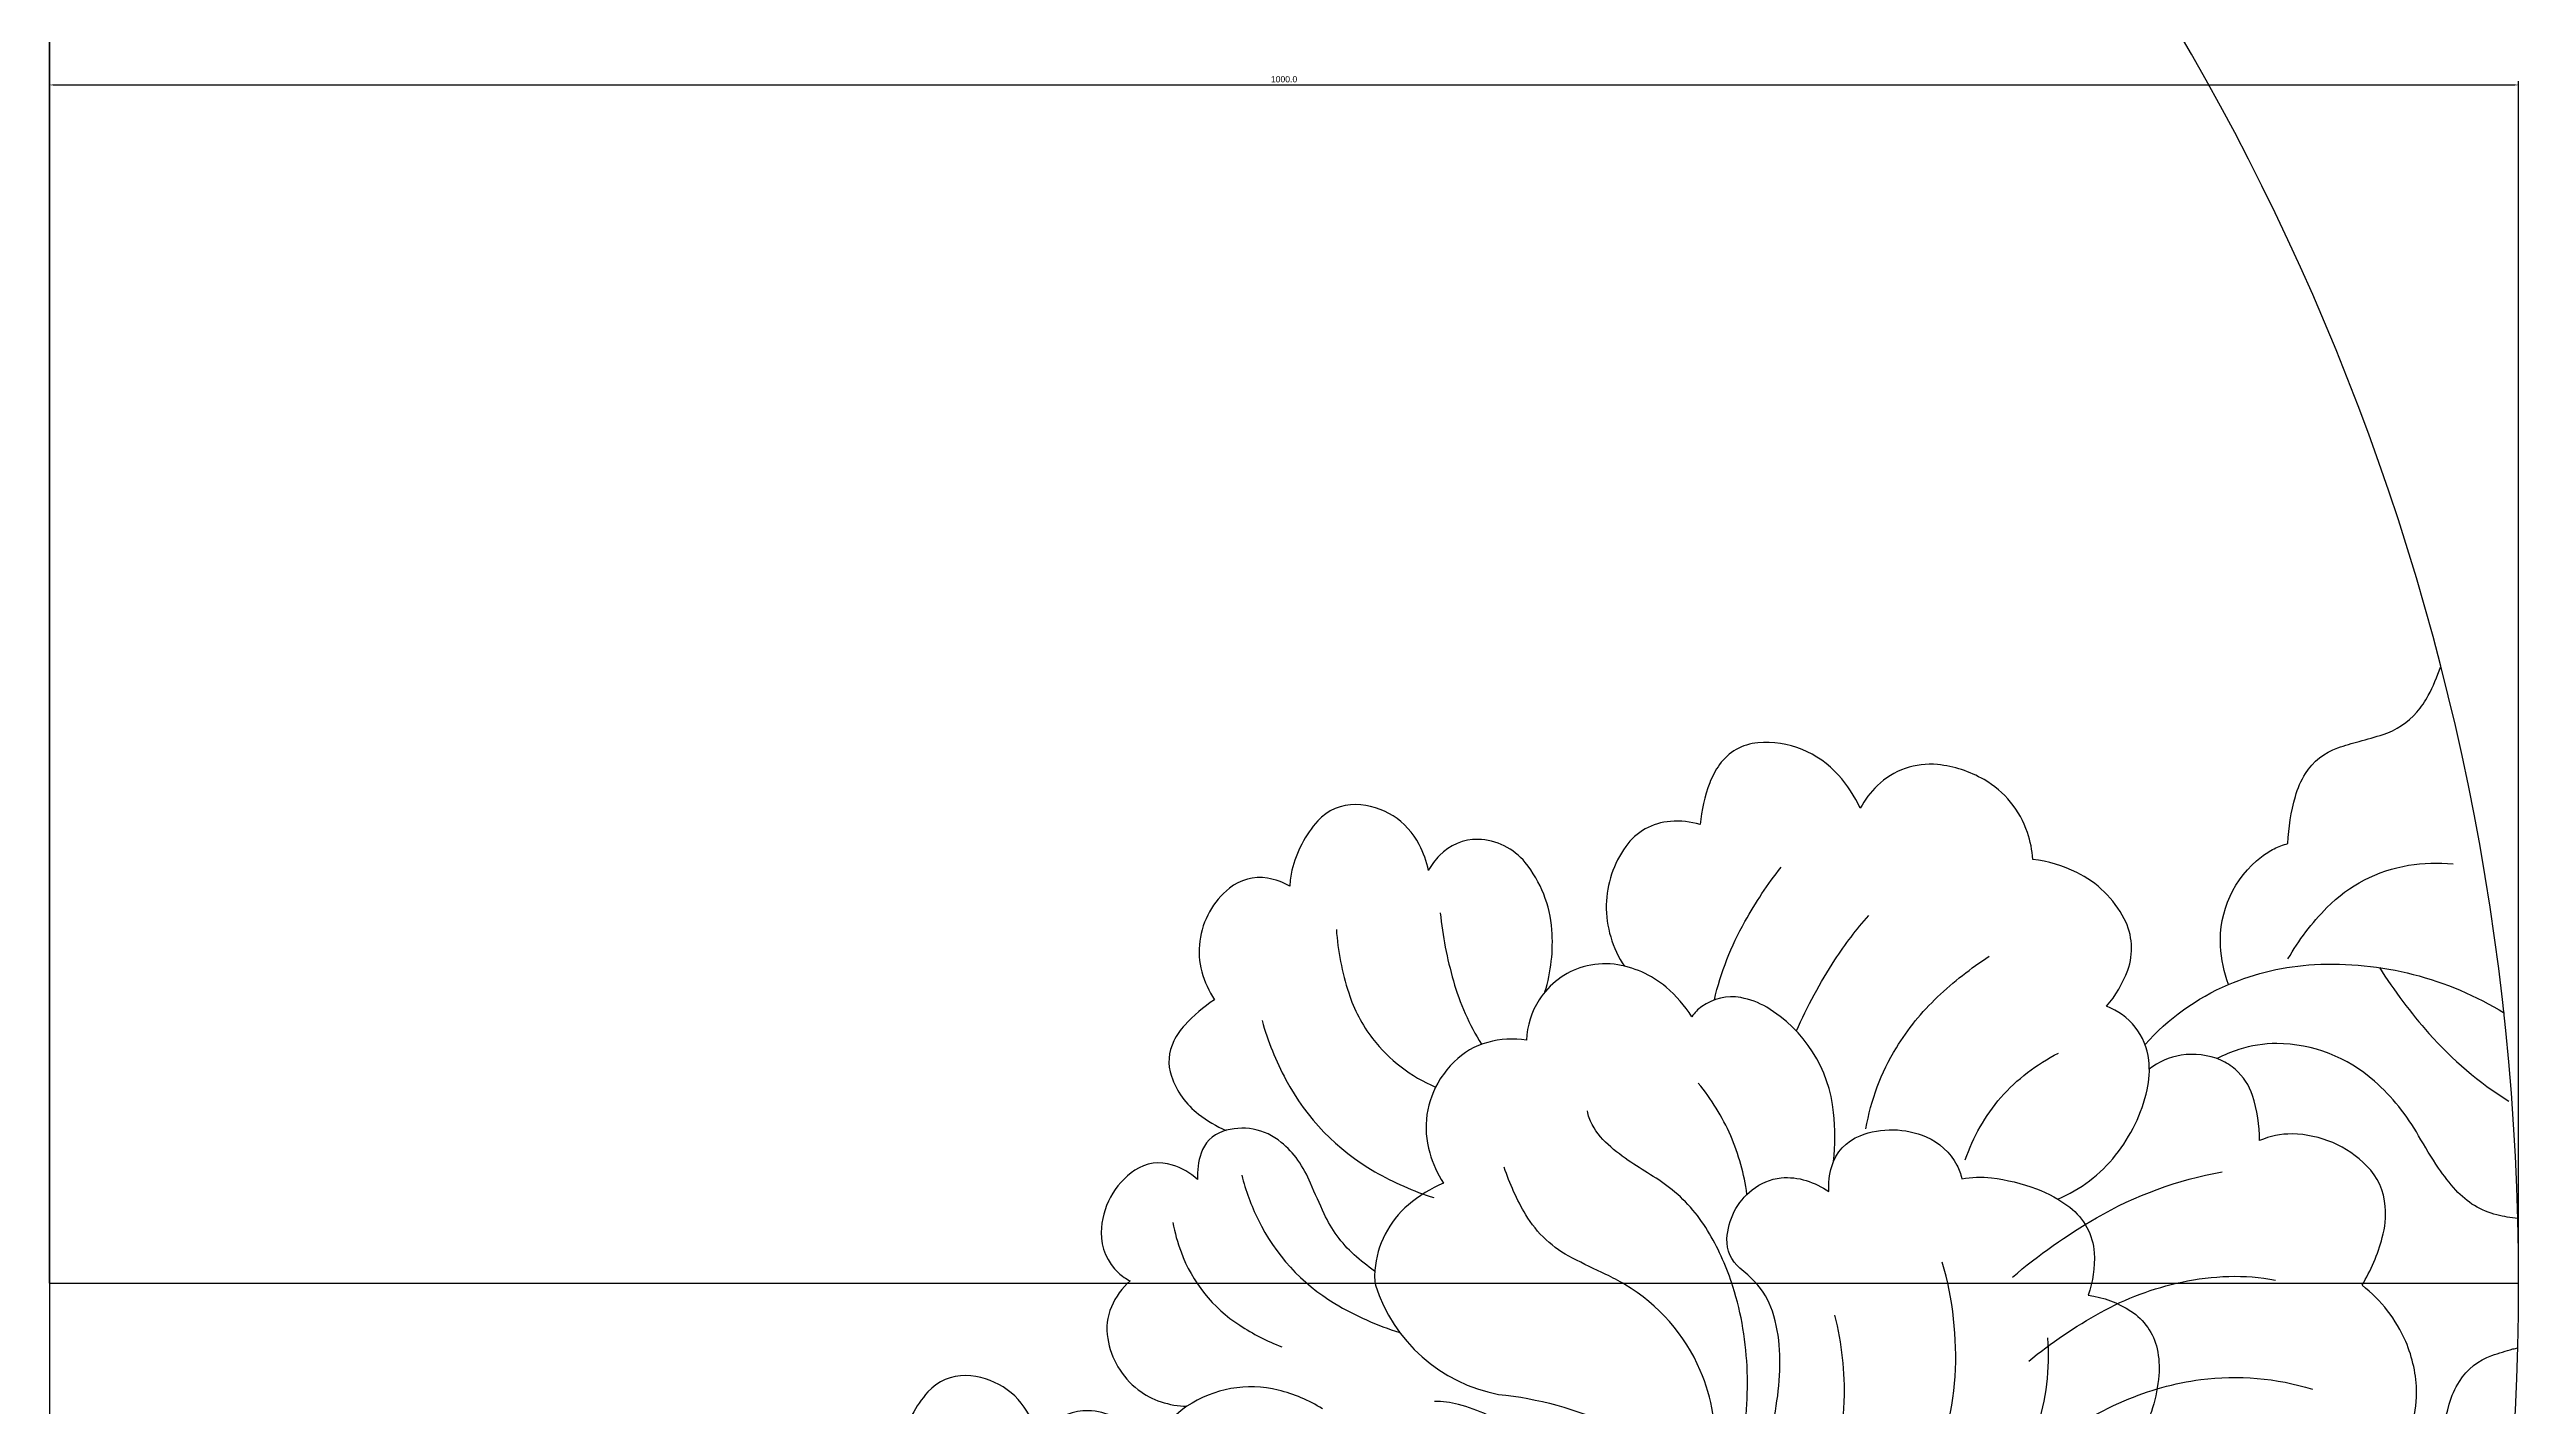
# Model space of a CAD drawing. Header units: millimetres. Extents: x -4199 to 23701, y -2708 to 11766.
# Drawn here: x 22189 to 23189, y 9714 to 10264 of the extents above; entities that cross this region are included whole.
import ezdxf

# ---------------------------------------------------------------- set-up
doc = ezdxf.new("R2010")
doc.units = ezdxf.units.MM
doc.styles.get("Standard").update_dxf_attribs({"font": 'arial.ttf'})
doc.dimstyles.new('STANDARD$0', dxfattribs={"dimtxt": 2.5, "dimasz": 2, "dimexe": 1.5, "dimexo": 1, "dimgap": 1, "dimtad": 1, "dimdec": 1, "dimtxsty": 'Standard', "dimcen": 2.5, "dimclrd": 256, "dimclre": 256, "dimclrt": 256, "dimazin": 3, "dimtfac": 1, "dimtdec": 1, "dimtmove": 0, "dimatfit": 3})

# ---------------------------------------------------------------- blocks, each defined once
blk = doc.blocks.new('*D46')
at = {"lineweight": -2, "transparency": 16777216}
for p, q in [((22189.2, 9765.4), (22189.2, 10251.2)), ((23189.2, 9765.4), (23189.2, 10251.2)), ((22191.2, 10249.7), (23187.2, 10249.7))]:
    blk.add_line(p, q, dxfattribs=at)
at = {"transparency": 16777216}
for points in [[(22191.2, 10250), (22191.2, 10249.4), (22189.2, 10249.7)], [(23187.2, 10250), (23187.2, 10249.4), (23189.2, 10249.7)]]:
    blk.add_solid(points, dxfattribs=at)
at = {"layer": 'Defpoints', "color": 0, "transparency": 16777216}
for p in [(23189.2, 10249.7), (22189.2, 9764.4), (23189.2, 9764.4)]:
    blk.add_point(p, dxfattribs=at)
at = {"transparency": 16777216, "insert": (22689.2, 10252), "char_height": 2.5, "attachment_point": 5}
blk.add_mtext('\\A1;1000.0', dxfattribs=at)
blk = doc.blocks.new('YXMDHY')
at = {"color": 4}
blk.add_line((0, 1000), (0, -1000), dxfattribs=at)
blk.add_line((0, 0), (0, 1000))
for points in [[(882.5, 120.9, -0.074071), (879.3, 136.5, -0.246983), (895.9, 172.7, -0.041902), (901, 175.9, -0.06474), (906.6, 178, -0.060093), (909.6, 197.1, -0.070618), (913.7, 206.4, -0.173067), (926.8, 216.8, -0.016272), (935.4, 219.4, 0.010087), (945.1, 222.2, 0.140474), (958.8, 231.3, 0.055948), (963.4, 238, 0.036904), (968.4, 249.5, 0.036904)], [(813.4, 34, 0.126236), (836.8, 51.8, 0.112452), (849.6, 78.3, 0.084771), (850.2, 90.3, 0.282812), (833.1, 112.1, 0.09018), (841.7, 126.7, 0.211623), (840.3, 147.5, 0.158731), (821.1, 166.3, 0.085246), (803.3, 171.6, 0.06075), (801.1, 182.5, 0.182075), (783.5, 203.9, 0.107306), (764.7, 210, 0.219563), (740.3, 201.5, 0.078687), (733.4, 192.3, 0.070053), (724.6, 205.7, 0.236279), (691.9, 218.8, 0.220793), (676.4, 210, 0.065234), (672.4, 202.6, 0.067869), (668.6, 185.7, 0.089798), (656.5, 187, 0.223983), (638.4, 176.8, 0.149388), (630.5, 153.2, 0.151713), (637.9, 128.3)], [(605.7, 117.9, 0.092217), (608.5, 143.1, 0.152578), (597.7, 170.3, 0.220812), (578.6, 179.7, 0.209415), (563, 173.2, 0.067669), (558.5, 167.1, 0.065766), (554.8, 177.6, 0.27388), (529.1, 193.8, 0.221738), (513.7, 187.2, 0.120502), (503.2, 167.2, 0.061919), (502.4, 160.7, 0.093441), (493.3, 164, 0.214566), (477.9, 159.9, 0.191276), (465.9, 138.5, 0.101506), (466.7, 126.1, 0.073676), (471.8, 114.7, 0.063332), (459.8, 104.5, 0.068865), (455.4, 98.1, 0.202235), (454.4, 83.8, 0.144551), (465.4, 68.4, 0.066711), (476.6, 61.8)], [(906.6, 131.3, -0.066834), (922.4, 152.1, -0.158989), (955.4, 169.2, -0.061534), (973.5, 169.8)], [(674.3, 114.7, -0.0713), (686.7, 146.5, -0.038016), (701.3, 168.4)], [(521.2, 143.2, 0.061781), (526.2, 117.5, 0.083868), (535.9, 99, 0.126807), (561.4, 79.4)], [(563.3, 149.9, 0.044886), (568.6, 122.4, 0.068895), (580, 96.7)], [(707.5, 102.1, -0.038599), (723.1, 130.9, -0.035451), (736.8, 148.9)], [(735.7, 62.5, -0.096323), (748, 95.3, -0.065669), (764.7, 115.9, -0.044129), (785.6, 132.4)], [(722.6, 49.2, 0.052967), (722.6, 69.1, 0.236381), (695.5, 111.7, 0.089968), (685, 115.6, 0.204209), (669.2, 112, 0.089343), (665.2, 107.9, 0.075194), (654.8, 119.8, 0.146325), (633.7, 129.1, 0.100735), (621.2, 128.1, 0.179767), (603.3, 114.7, 0.131027), (598.2, 98.4, 0.105561), (582.5, 97.5, 0.129566), (568.9, 89.6, 0.055012), (563.3, 82.7, 0.216764), (559, 52.8, 0.071712), (564.6, 40.5, 0.073652), (550.4, 31.7, 0.199459), (536.8, 5.2, 0.061399), (537, -0.9, 0.273926), (586.9, -45.1, -0.173426), (671.7, -85.1)], [(848.7, 96.6, -0.111308), (882.5, 120.9, -0.087634), (917.3, 129, -0.15263), (994.3, 109.3)], [(943.6, 127.8, 0.039246), (963.7, 101.1, 0.072776), (996, 73.7)], [(491.1, 106.3, 0.053468), (500.8, 82.3, 0.140495), (536.8, 45.1, 0.053679), (560.7, 34.6)], [(775.9, 49.9, -0.093509), (790.3, 75.2, -0.093507), (813.6, 93.1)], [(895.9, -136.7, 0.068817), (909.7, -133.4, 0.096001), (921.7, -125.9, 0.220486), (933.4, -96, 0.042608), (932.7, -90.9, 0.073983), (930.8, -86.2, 0.084263), (949.3, -70.5, 0.180521), (958.7, -44.4, 0.097712), (954.3, -23.7, 0.126747), (936.6, -0.9, 0.067868), (944.8, 18.4, 0.085923), (946, 31, 0.177764), (938.6, 47.4, 0.196243), (908.3, 60.4, 0.107607), (895.1, 57.7, 0.078676), (892.2, 76, 0.135151), (885.3, 86.5, 0.080886), (879.4, 90.3, 0.139102), (863.3, 92.3, 0.130671), (850.4, 86.6)], [(999.7, 26.2, -0.043487), (991.2, 27.6, -0.147807), (974.6, 37.6, -0.036549), (967.6, 46.6, -0.017029), (959.5, 59.7, 0.081782), (941.6, 81.8, 0.181485), (902.1, 97, 0.079599), (886.7, 94.6, 0.047475), (877.9, 90.9)], [(687.5, 36, 0.066032), (680.9, 59.7, 0.066031), (667.8, 81)], [(536.7, 4.8, -0.028953), (528.4, 11.5, -0.1013), (516.3, 28, -0.006642), (510.8, 40.4, 0.051442), (505.6, 49.8, 0.066843), (498.9, 57, 0.262126), (475.1, 61.4, 0.232858), (466.4, 52.6, 0.097479), (465, 42, 0.103654), (454.8, 47.8, 0.230401), (439.6, 45.7, 0.243801), (426, 20.5, 0.213156), (433, 4.1, 0.076195), (437.7, 0.9, 0.114886), (430.1, -9.6, 0.140996), (428.6, -22.4, 0.18983), (440.9, -43.2, 0.085308), (450.2, -48.1, 0.074669), (460.7, -49.9)], [(685, -70.8, 0.052883), (687.6, -35.9, 0.068721), (681.8, -1.4, 0.05501), (672.3, 20, 0.091249), (657.2, 37.8, 0.033378), (648.4, 43.9, -0.011978), (639.4, 49.7, -0.039658), (630.2, 57.1, -0.111025), (623.6, 66.9, -0.068602), (622.9, 69.7)], [(697.2, -59.9, 0.074458), (700.7, -27.1, 0.068279), (697.8, -11.4, 0.112406), (690.8, 0.4, 0.03015), (684.6, 6.1, -0.237301), (679.4, 17.9, -0.215024), (689.6, 37.8, -0.144898), (701.3, 42.6, -0.104147), (711.5, 41.5, -0.066037), (720.7, 37.1, -0.08844), (721.8, 47.2, -0.232928), (733.3, 59.7, -0.195771), (760.1, 59.2, -0.172336), (772.5, 47.8, -0.069613), (774.5, 42.2, -0.073016), (786.5, 42.6, -0.060363), (804.7, 38.2, -0.073092), (818.2, 30.7, -0.218403), (828.1, 12.2, -0.101241), (825.7, -4.9, -0.111033), (843, -11.4, -0.196481), (853.6, -26.6, -0.074646), (854.3, -37.4, -0.108878), (846.5, -62.7, -0.127686)], [(482.9, 43.7, 0.050819), (489.5, 25.7, 0.145444), (520.6, -8.3, 0.060642), (546.9, -20)], [(674.5, -70.9, 0.120802), (668.6, -35.4, 0.158362), (638.1, -0.6, 0.024144), (630.4, 3.5, -0.009273), (616.8, 10.1, -0.140577), (597.9, 27.7, -0.055778), (589.2, 46.9)], [(795, 2.4, -0.044826), (829, 26.4, -0.087839), (879.9, 45)], [(455, 24.5, 0.043286), (458.3, 12.6, 0.160878), (482.1, -17.1, 0.053316), (499.1, -25.8)], [(715.2, -135.6, 0.041983), (740, -111.4, 0.058629), (759.4, -82.7, 0.1055), (771.8, -37.8, 0.085585), (766.6, 8.5)], [(801.6, -31.6, -0.044309), (830.7, -11.9, -0.073956), (863.6, 0.4, -0.045715), (882.6, 2.7, -0.053712), (901.6, 1.2)], [(686.5, -125.6, 0.067869), (711.4, -96.9, 0.138384), (726.9, -47.8, 0.070572), (723.1, -13)], [(768.5, -111.9, 0.050979), (791.2, -85.8, 0.072364), (804.8, -59.2, 0.10279), (809.3, -22.2)], [(944.9, -125.2, -0.074071), (941.7, -109.6, -0.246983), (958.3, -73.5, -0.041902), (963.3, -70.2, -0.06474), (968.9, -68.1, -0.060093), (971.9, -49, -0.070618), (976, -39.8, -0.173067), (989.2, -29.3, -0.016272), (997.7, -26.7, 0.00202), (999.7, -26.2)], [(447.1, -73.5, 0.073957), (439.8, -61.1, 0.220812), (420.7, -51.7, 0.209415), (405.1, -58.1, 0.067669), (400.6, -64.2, 0.065766), (396.9, -53.7, 0.27388), (371.2, -37.5, 0.221738), (355.8, -44.1, 0.120502), (345.3, -64.1, 0.061919), (344.5, -70.6, 0.093441), (335.4, -67.3, 0.214566), (319.9, -71.4, 0.191276), (308, -92.8, 0.101506), (308.8, -105.3, 0.073676), (313.9, -116.7, 0.063332), (301.9, -126.8, 0.068865), (297.5, -133.2, 0.202235), (296.5, -147.5, 0.144551), (307.5, -162.9, 0.050893), (420.6, -213.2, 0.071973), (378.9, -186.2, -0.140495), (342.9, -149, -0.053468), (333.2, -125)], [(807.4, -66.3, -0.0527), (840.3, -47.7, -0.069994), (871.3, -39.1, -0.107798), (916.5, -43)], [(515.6, -50.9, 0.077622), (497.7, -43.4, 0.211336), (460.7, -49.9, 0.069805), (452.2, -57.6, 0.257524), (448.1, -78.2, 0.141026), (431.3, -94.3, 0.090203), (425.7, -109.7, 0.063184), (425.5, -116.1, 0.258518), (434, -128.9, 0.132718), (452.2, -132.7, 0.079843), (458, -131.5, 0.069139), (458.9, -138.7, 0.101905), (462.2, -145.1, 0.365788), (490.6, -150.7, 0.060309), (499, -144.6, 0.042555), (507.6, -135.2, 0.020975), (514.6, -125.2)], [(636.8, -118.5, 0.051782), (629.8, -102.4, 0.044664), (613.5, -78.8, 0.063518), (593, -59.6, 0.093391), (570.7, -49.2, 0.061196), (560.9, -47.9)]]:
    blk.add_lwpolyline(points, format="xyb", dxfattribs=at)
blk.add_arc((0, 0), 1000, 270, 90, dxfattribs=at)

msp = doc.modelspace()

# ---------------------------------------------------------------- linework, layer by layer
msp.add_line((22189.18, 9764.43), (23189.18, 9764.43))

# ---------------------------------------------------------------- block references
msp.add_blockref('YXMDHY', (22189.18, 9764.43))

# ---------------------------------------------------------------- dimensions: what is measured, and where the dimension line sits
dim = msp.add_linear_dim(base=(23189.18, 10249.69), p1=(22189.18, 9764.43), p2=(23189.18, 9764.43), dimstyle='STANDARD$0')
dim.commit()
dim.dimension.update_dxf_attribs({"geometry": '*D46', "text_midpoint": (22689.18, 10251.97)})

doc.saveas('drawing.dxf')
